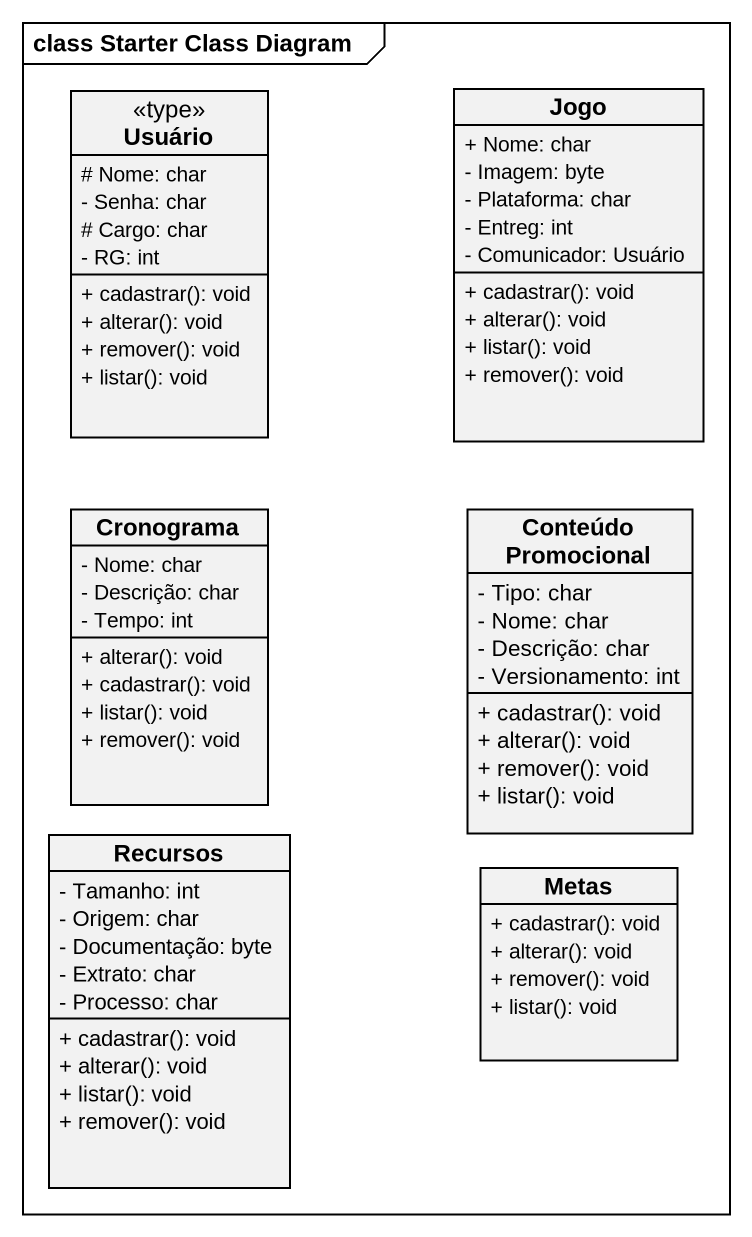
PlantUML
@startuml
mainframe class Starter Class Diagram
hide circle
hide empty members
skinparam classAttributeIconSize 0
class Usuário <<type>> {
  # Nome: char
  - Senha: char
  # Cargo: char
  - RG: int
  + cadastrar(): void
  + alterar(): void
  + remover(): void
  + listar(): void
}
class Jogo {
  + Nome: char
  - Imagem: byte
  - Plataforma: char
  - Entreg: int
  - Comunicador: Usuário
  + cadastrar(): void
  + alterar(): void
  + listar(): void
  + remover(): void
}
class Cronograma {
  - Nome: char
  - Descrição: char
  - Tempo: int
  + alterar(): void
  + cadastrar(): void
  + listar(): void
  + remover(): void
}
class "Conteúdo Promocional" as Conteúdo_Promocional {
  - Tipo: char
  - Nome: char
  - Descrição: char
  - Versionamento: int
  + cadastrar(): void
  + alterar(): void
  + remover(): void
  + listar(): void
}
class Recursos {
  - Tamanho: int
  - Origem: char
  - Documentação: byte
  - Extrato: char
  - Processo: char
  + cadastrar(): void
  + alterar(): void
  + listar(): void
  + remover(): void
}
class Metas {
  + cadastrar(): void
  + alterar(): void
  + remover(): void
  + listar(): void
}
@enduml
